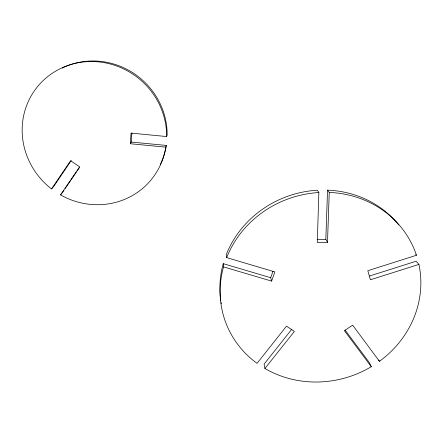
<?xml version="1.0" encoding="UTF-8"?>
<svg xmlns="http://www.w3.org/2000/svg" width="443" height="443" viewBox="0 0 443 443"><rect width="100%" height="100%" fill="white"/><g stroke="black" fill="none" stroke-linecap="round" stroke-linejoin="round"><path stroke-width="0.66" d="M271.614 281.095L270.695 277.706L223.25 263.663L223.538 266.885L271.614 281.095L274.881 271.93L226.672 257.604L226.334 254.492A99.813 92.93 -19.6 0 1 317.277 190.235L318.855 192.533L317.288 242.443L327.499 242.321L329.254 192.434L327.532 190.136L325.826 239.408L327.499 242.321M130.308 143.742L131.289 142.065L166.297 145.426L165.804 147.154L130.308 143.742L131.045 133.105L166.673 136.555L167.155 134.971A72.43 69.424 39.1 0 0 62.158 68.061M131.289 142.065L131.925 132.878M270.695 277.706L272.999 271.238M166.673 136.555A73.455 70.365 38.8 0 0 62.02 67.84A73.455 70.365 38.8 0 0 51.526 188.917L70.609 160.731L79.646 166.839L60.525 194.898A73.455 70.365 38.8 0 0 165.804 147.154M71.262 160.527L53.57 186.641L51.526 188.917M62.441 192.544L63.986 190.285M65.138 188.591L70.531 180.678M71.301 179.548L76.312 172.2M77.082 171.07L79.391 167.681M291.915 329.099L264.1 364.102L264.903 368.482A101.131 94.021 -19.5 0 0 371.3 366.693L369.157 362.352L345.053 330.024M264.903 368.482L294.39 331.447L286.499 326.153L257.045 363.349A101.131 94.021 -19.5 0 1 223.538 266.885M60.525 194.898L62.059 193.015M415.739 254.492L416.453 255.268L367.801 270.728L370.437 279.777L418.923 264.405L416.082 261.243L369.545 276.006M317.099 239.508L325.826 239.408M371.3 366.693L344.427 330.677L352.645 325.156L379.435 361.316A101.131 94.021 -19.5 0 0 418.923 264.405M378.732 359.965L379.435 361.316M166.297 145.426A72.43 69.424 39.1 0 1 160.244 164.58M226.672 257.604A101.131 94.021 -19.5 0 1 318.855 192.533M329.254 192.434A101.131 94.021 -19.5 0 1 416.453 255.268M221.317 303.843A99.813 92.93 -19.6 0 1 221.079 302.491M220.764 300.459A99.813 92.93 -19.6 0 1 223.25 263.663M327.532 190.136A99.813 92.93 -19.6 0 1 398.844 225.011"/></g></svg>
